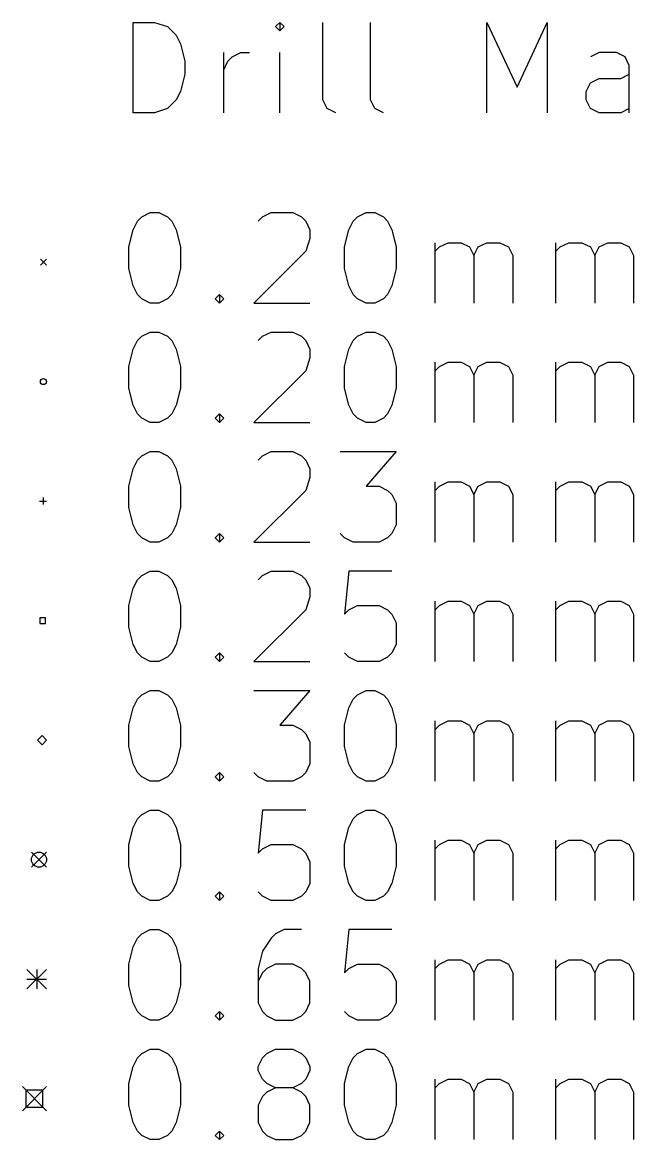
# Model space of a CAD drawing. Extents: x 56 to 177, y -369 to -58.
# Drawn here: x 59.12 to 79.36, y -277.25 to -240.23 of the extents above; entities that cross this region are included whole.
import ezdxf

# ---------------------------------------------------------------- set-up
doc = ezdxf.new("R2010")
doc.units = 0
doc.header["$MEASUREMENT"] = 0
doc.layers.add('BLACK', color=7, linetype='CONTINUOUS')

msp = doc.modelspace()

# ---------------------------------------------------------------- linework, layer by layer
at = {"layer": 'BLACK', "linetype": 'CONTINUOUS'}
for p, q in [((62.7893, -243.232), (62.7893, -240.232)), ((62.7893, -240.232), (63.5036, -240.232)), ((63.5036, -240.232), (63.9321, -240.375)), ((67.6464, -240.232), (67.5036, -240.375)), ((67.7893, -240.375), (67.6464, -240.232)), ((67.6464, -240.232), (67.6464, -240.518)), ((69.075, -242.804), (69.075, -240.232)), ((70.6464, -242.804), (70.6464, -240.232)), ((74.5036, -243.232), (74.5036, -240.232)), ((74.5036, -240.232), (75.5036, -242.375)), ((75.5036, -242.375), (76.5036, -240.232)), ((76.5036, -240.232), (76.5036, -243.232)), ((63.9321, -240.375), (64.2179, -240.661)), ((67.5036, -240.375), (67.6464, -240.518)), ((67.6464, -240.518), (67.7893, -240.375)), ((64.2179, -240.661), (64.3607, -240.946)), ((64.3607, -240.946), (64.5036, -241.518)), ((65.7893, -243.232), (65.7893, -241.232)), ((66.075, -241.375), (66.3607, -241.232)), ((66.3607, -241.232), (66.6464, -241.232)), ((67.6464, -243.232), (67.6464, -241.232)), ((78.2179, -241.232), (77.9321, -241.375)), ((78.7893, -241.232), (78.2179, -241.232)), ((79.075, -241.375), (78.7893, -241.232)), ((64.5036, -241.518), (64.5036, -241.946)), ((65.7893, -241.804), (65.9321, -241.518)), ((65.9321, -241.518), (66.075, -241.375)), ((79.2179, -241.661), (79.075, -241.375)), ((79.2179, -243.232), (79.2179, -241.661)), ((64.5036, -241.946), (64.3607, -242.518)), ((77.9321, -242.232), (78.2179, -242.089)), ((78.2179, -242.089), (78.9321, -242.089)), ((78.9321, -242.089), (79.2179, -241.946)), ((77.7893, -242.518), (77.9321, -242.232)), ((64.2179, -242.804), (63.9321, -243.089)), ((64.3607, -242.518), (64.2179, -242.804)), ((69.2179, -243.089), (69.075, -242.804)), ((70.7893, -243.089), (70.6464, -242.804)), ((77.7893, -242.804), (77.7893, -242.518)), ((77.9321, -243.089), (77.7893, -242.804)), ((63.9321, -243.089), (63.5036, -243.232)), ((69.5036, -243.232), (69.2179, -243.089)), ((71.075, -243.232), (70.7893, -243.089)), ((78.2179, -243.232), (77.9321, -243.089)), ((79.2179, -243.089), (78.9321, -243.232)), ((63.5036, -243.232), (62.7893, -243.232)), ((78.9321, -243.232), (78.2179, -243.232)), ((63.075, -246.675), (63.3607, -246.532)), ((63.3607, -246.532), (63.6464, -246.532)), ((63.6464, -246.532), (63.9321, -246.675)), ((67.075, -246.675), (67.3607, -246.532)), ((67.3607, -246.532), (68.075, -246.532)), ((68.075, -246.532), (68.3607, -246.675)), ((70.2179, -246.675), (70.5036, -246.532)), ((70.5036, -246.532), (70.7893, -246.532)), ((70.7893, -246.532), (71.075, -246.675)), ((62.7893, -247.104), (62.9321, -246.818)), ((62.9321, -246.818), (63.075, -246.675)), ((63.9321, -246.675), (64.075, -246.818)), ((64.075, -246.818), (64.2179, -247.104)), ((66.9321, -246.818), (67.075, -246.675)), ((68.3607, -246.675), (68.5036, -246.818)), ((68.5036, -246.818), (68.6464, -247.104)), ((69.9321, -247.104), (70.075, -246.818)), ((70.075, -246.818), (70.2179, -246.675)), ((71.075, -246.675), (71.2179, -246.818)), ((71.2179, -246.818), (71.3607, -247.104)), ((62.6464, -247.675), (62.7893, -247.104)), ((64.2179, -247.104), (64.3607, -247.675)), ((68.6464, -247.104), (68.6464, -247.389)), ((69.7893, -247.675), (69.9321, -247.104)), ((71.3607, -247.104), (71.5036, -247.675)), ((68.6464, -247.389), (68.5036, -247.818)), ((72.7893, -249.532), (72.7893, -247.532)), ((72.9321, -247.675), (73.2179, -247.532)), ((73.2179, -247.532), (73.6464, -247.532)), ((73.6464, -247.532), (73.9321, -247.675)), ((74.2179, -247.675), (74.5036, -247.532)), ((74.5036, -247.532), (74.9321, -247.532)), ((74.9321, -247.532), (75.2179, -247.675)), ((76.7893, -249.532), (76.7893, -247.532)), ((76.9321, -247.675), (77.2179, -247.532)), ((77.2179, -247.532), (77.6464, -247.532)), ((77.6464, -247.532), (77.9321, -247.675)), ((78.2179, -247.675), (78.5036, -247.532)), ((78.5036, -247.532), (78.9321, -247.532)), ((78.9321, -247.532), (79.2179, -247.675)), ((62.6464, -248.389), (62.6464, -247.675)), ((64.3607, -247.675), (64.3607, -248.389)), ((68.5036, -247.818), (66.7893, -249.532)), ((69.7893, -248.389), (69.7893, -247.675)), ((71.5036, -247.675), (71.5036, -248.389)), ((72.7893, -247.818), (72.9321, -247.675)), ((73.9321, -247.675), (74.075, -247.961)), ((74.075, -247.961), (74.2179, -247.675)), ((74.075, -247.961), (74.075, -249.532)), ((75.2179, -247.675), (75.3607, -247.961)), ((75.3607, -247.961), (75.3607, -249.532)), ((76.7893, -247.818), (76.9321, -247.675)), ((77.9321, -247.675), (78.075, -247.961)), ((78.075, -247.961), (78.2179, -247.675)), ((78.075, -247.961), (78.075, -249.532)), ((79.2179, -247.675), (79.3607, -247.961)), ((79.3607, -247.961), (79.3607, -249.532)), ((59.725, -248.075), (59.925, -248.275)), ((59.925, -248.075), (59.725, -248.275)), ((62.7893, -248.961), (62.6464, -248.389)), ((64.3607, -248.389), (64.2179, -248.961)), ((69.9321, -248.961), (69.7893, -248.389)), ((71.5036, -248.389), (71.3607, -248.961)), ((62.9321, -249.246), (62.7893, -248.961)), ((64.2179, -248.961), (64.075, -249.246)), ((70.075, -249.246), (69.9321, -248.961)), ((71.3607, -248.961), (71.2179, -249.246)), ((63.075, -249.389), (62.9321, -249.246)), ((63.3607, -249.532), (63.075, -249.389)), ((63.9321, -249.389), (63.6464, -249.532)), ((64.075, -249.246), (63.9321, -249.389)), ((65.5036, -249.389), (65.6464, -249.246)), ((65.6464, -249.532), (65.5036, -249.389)), ((65.6464, -249.246), (65.7893, -249.389)), ((65.6464, -249.246), (65.6464, -249.532)), ((65.7893, -249.389), (65.6464, -249.532)), ((70.2179, -249.389), (70.075, -249.246)), ((70.5036, -249.532), (70.2179, -249.389)), ((71.075, -249.389), (70.7893, -249.532)), ((71.2179, -249.246), (71.075, -249.389)), ((63.6464, -249.532), (63.3607, -249.532)), ((66.7893, -249.532), (68.6464, -249.532)), ((70.7893, -249.532), (70.5036, -249.532)), ((63.075, -250.635), (63.3607, -250.492)), ((63.3607, -250.492), (63.6464, -250.492)), ((63.6464, -250.492), (63.9321, -250.635)), ((67.075, -250.635), (67.3607, -250.492)), ((67.3607, -250.492), (68.075, -250.492)), ((68.075, -250.492), (68.3607, -250.635)), ((70.2179, -250.635), (70.5036, -250.492)), ((70.5036, -250.492), (70.7893, -250.492)), ((70.7893, -250.492), (71.075, -250.635)), ((62.7893, -251.064), (62.9321, -250.778)), ((62.9321, -250.778), (63.075, -250.635)), ((63.9321, -250.635), (64.075, -250.778)), ((64.075, -250.778), (64.2179, -251.064)), ((66.9321, -250.778), (67.075, -250.635)), ((68.3607, -250.635), (68.5036, -250.778)), ((68.5036, -250.778), (68.6464, -251.064)), ((69.9321, -251.064), (70.075, -250.778)), ((70.075, -250.778), (70.2179, -250.635)), ((71.075, -250.635), (71.2179, -250.778)), ((71.2179, -250.778), (71.3607, -251.064)), ((62.6464, -251.635), (62.7893, -251.064)), ((64.2179, -251.064), (64.3607, -251.635)), ((68.6464, -251.349), (68.5036, -251.778)), ((68.6464, -251.064), (68.6464, -251.349)), ((69.7893, -251.635), (69.9321, -251.064)), ((71.3607, -251.064), (71.5036, -251.635)), ((62.6464, -252.349), (62.6464, -251.635)), ((64.3607, -251.635), (64.3607, -252.349)), ((69.7893, -252.349), (69.7893, -251.635)), ((71.5036, -251.635), (71.5036, -252.349)), ((72.7893, -253.492), (72.7893, -251.492)), ((72.7893, -251.778), (72.9321, -251.635)), ((72.9321, -251.635), (73.2179, -251.492)), ((73.2179, -251.492), (73.6464, -251.492)), ((73.6464, -251.492), (73.9321, -251.635)), ((73.9321, -251.635), (74.075, -251.921)), ((74.075, -251.921), (74.2179, -251.635)), ((74.2179, -251.635), (74.5036, -251.492)), ((74.5036, -251.492), (74.9321, -251.492)), ((74.9321, -251.492), (75.2179, -251.635)), ((75.2179, -251.635), (75.3607, -251.921)), ((76.7893, -253.492), (76.7893, -251.492)), ((76.7893, -251.778), (76.9321, -251.635)), ((76.9321, -251.635), (77.2179, -251.492)), ((77.2179, -251.492), (77.6464, -251.492)), ((77.6464, -251.492), (77.9321, -251.635)), ((77.9321, -251.635), (78.075, -251.921)), ((78.075, -251.921), (78.2179, -251.635)), ((78.2179, -251.635), (78.5036, -251.492)), ((78.5036, -251.492), (78.9321, -251.492)), ((78.9321, -251.492), (79.2179, -251.635)), ((79.2179, -251.635), (79.3607, -251.921)), ((68.5036, -251.778), (66.7893, -253.492)), ((74.075, -251.921), (74.075, -253.492)), ((75.3607, -251.921), (75.3607, -253.492)), ((78.075, -251.921), (78.075, -253.492)), ((79.3607, -251.921), (79.3607, -253.492)), ((62.7893, -252.921), (62.6464, -252.349)), ((64.3607, -252.349), (64.2179, -252.921)), ((69.9321, -252.921), (69.7893, -252.349)), ((71.5036, -252.349), (71.3607, -252.921)), ((62.9321, -253.206), (62.7893, -252.921)), ((63.075, -253.349), (62.9321, -253.206)), ((64.075, -253.206), (63.9321, -253.349)), ((64.2179, -252.921), (64.075, -253.206)), ((65.5036, -253.349), (65.6464, -253.206)), ((65.6464, -253.206), (65.7893, -253.349)), ((65.6464, -253.206), (65.6464, -253.492)), ((70.075, -253.206), (69.9321, -252.921)), ((70.2179, -253.349), (70.075, -253.206)), ((71.2179, -253.206), (71.075, -253.349)), ((71.3607, -252.921), (71.2179, -253.206)), ((63.3607, -253.492), (63.075, -253.349)), ((63.6464, -253.492), (63.3607, -253.492)), ((63.9321, -253.349), (63.6464, -253.492)), ((65.6464, -253.492), (65.5036, -253.349)), ((65.7893, -253.349), (65.6464, -253.492)), ((66.7893, -253.492), (68.6464, -253.492)), ((70.5036, -253.492), (70.2179, -253.349)), ((70.7893, -253.492), (70.5036, -253.492)), ((71.075, -253.349), (70.7893, -253.492)), ((62.9321, -254.738), (63.075, -254.595)), ((63.075, -254.595), (63.3607, -254.452)), ((63.3607, -254.452), (63.6464, -254.452)), ((63.6464, -254.452), (63.9321, -254.595)), ((63.9321, -254.595), (64.075, -254.738)), ((66.9321, -254.738), (67.075, -254.595)), ((67.075, -254.595), (67.3607, -254.452)), ((67.3607, -254.452), (68.075, -254.452)), ((68.075, -254.452), (68.3607, -254.595)), ((68.3607, -254.595), (68.5036, -254.738)), ((69.6464, -254.452), (71.5036, -254.452)), ((71.5036, -254.452), (70.5036, -255.595)), ((62.6464, -255.595), (62.7893, -255.024)), ((62.7893, -255.024), (62.9321, -254.738)), ((64.075, -254.738), (64.2179, -255.024)), ((64.2179, -255.024), (64.3607, -255.595)), ((68.5036, -254.738), (68.6464, -255.024)), ((68.6464, -255.024), (68.6464, -255.309)), ((68.6464, -255.309), (68.5036, -255.738)), ((62.6464, -256.309), (62.6464, -255.595)), ((64.3607, -255.595), (64.3607, -256.309)), ((68.5036, -255.738), (66.7893, -257.452)), ((70.5036, -255.595), (70.9321, -255.595)), ((70.9321, -255.595), (71.2179, -255.738)), ((71.2179, -255.738), (71.3607, -255.881)), ((72.7893, -257.452), (72.7893, -255.452)), ((72.7893, -255.738), (72.9321, -255.595)), ((72.9321, -255.595), (73.2179, -255.452)), ((73.2179, -255.452), (73.6464, -255.452)), ((73.6464, -255.452), (73.9321, -255.595)), ((73.9321, -255.595), (74.075, -255.881)), ((74.075, -255.881), (74.2179, -255.595)), ((74.2179, -255.595), (74.5036, -255.452)), ((74.5036, -255.452), (74.9321, -255.452)), ((74.9321, -255.452), (75.2179, -255.595)), ((75.2179, -255.595), (75.3607, -255.881)), ((76.7893, -257.452), (76.7893, -255.452)), ((76.7893, -255.738), (76.9321, -255.595)), ((76.9321, -255.595), (77.2179, -255.452)), ((77.2179, -255.452), (77.6464, -255.452)), ((77.6464, -255.452), (77.9321, -255.595)), ((77.9321, -255.595), (78.075, -255.881)), ((78.075, -255.881), (78.2179, -255.595)), ((78.2179, -255.595), (78.5036, -255.452)), ((78.5036, -255.452), (78.9321, -255.452)), ((78.9321, -255.452), (79.2179, -255.595)), ((79.2179, -255.595), (79.3607, -255.881)), ((59.695, -256.095), (59.925, -256.095)), ((59.81, -255.98), (59.81, -256.21)), ((71.3607, -255.881), (71.5036, -256.166)), ((71.5036, -256.166), (71.5036, -256.881)), ((74.075, -255.881), (74.075, -257.452)), ((75.3607, -255.881), (75.3607, -257.452)), ((78.075, -255.881), (78.075, -257.452)), ((79.3607, -255.881), (79.3607, -257.452)), ((62.7893, -256.881), (62.6464, -256.309)), ((64.3607, -256.309), (64.2179, -256.881)), ((62.9321, -257.166), (62.7893, -256.881)), ((64.2179, -256.881), (64.075, -257.166)), ((71.5036, -256.881), (71.3607, -257.166)), ((63.075, -257.309), (62.9321, -257.166)), ((64.075, -257.166), (63.9321, -257.309)), ((65.5036, -257.309), (65.6464, -257.166)), ((65.6464, -257.166), (65.7893, -257.309)), ((65.6464, -257.166), (65.6464, -257.452)), ((69.7893, -257.309), (69.6464, -257.166)), ((71.3607, -257.166), (71.2179, -257.309)), ((63.3607, -257.452), (63.075, -257.309)), ((63.6464, -257.452), (63.3607, -257.452)), ((63.9321, -257.309), (63.6464, -257.452)), ((65.6464, -257.452), (65.5036, -257.309)), ((65.7893, -257.309), (65.6464, -257.452)), ((66.7893, -257.452), (68.6464, -257.452)), ((70.075, -257.452), (69.7893, -257.309)), ((70.9321, -257.452), (70.075, -257.452)), ((71.2179, -257.309), (70.9321, -257.452)), ((62.7893, -258.984), (62.9321, -258.698)), ((62.9321, -258.698), (63.075, -258.555)), ((63.075, -258.555), (63.3607, -258.412)), ((63.3607, -258.412), (63.6464, -258.412)), ((63.6464, -258.412), (63.9321, -258.555)), ((63.9321, -258.555), (64.075, -258.698)), ((64.075, -258.698), (64.2179, -258.984)), ((66.9321, -258.698), (67.075, -258.555)), ((67.075, -258.555), (67.3607, -258.412)), ((67.3607, -258.412), (68.075, -258.412)), ((68.075, -258.412), (68.3607, -258.555)), ((68.3607, -258.555), (68.5036, -258.698)), ((68.5036, -258.698), (68.6464, -258.984)), ((69.9321, -258.412), (69.7893, -259.841)), ((71.3607, -258.412), (69.9321, -258.412)), ((62.6464, -259.555), (62.7893, -258.984)), ((64.2179, -258.984), (64.3607, -259.555)), ((68.6464, -258.984), (68.6464, -259.269)), ((68.6464, -259.269), (68.5036, -259.698)), ((72.7893, -261.412), (72.7893, -259.412)), ((72.9321, -259.555), (73.2179, -259.412)), ((73.2179, -259.412), (73.6464, -259.412)), ((73.6464, -259.412), (73.9321, -259.555)), ((74.2179, -259.555), (74.5036, -259.412)), ((74.5036, -259.412), (74.9321, -259.412)), ((74.9321, -259.412), (75.2179, -259.555)), ((76.7893, -261.412), (76.7893, -259.412)), ((76.9321, -259.555), (77.2179, -259.412)), ((77.2179, -259.412), (77.6464, -259.412)), ((77.6464, -259.412), (77.9321, -259.555)), ((78.2179, -259.555), (78.5036, -259.412)), ((78.5036, -259.412), (78.9321, -259.412)), ((78.9321, -259.412), (79.2179, -259.555)), ((62.6464, -260.269), (62.6464, -259.555)), ((64.3607, -259.555), (64.3607, -260.269)), ((68.5036, -259.698), (66.7893, -261.412)), ((69.7893, -259.841), (69.9321, -259.698)), ((69.9321, -259.698), (70.2179, -259.555)), ((70.2179, -259.555), (70.9321, -259.555)), ((70.9321, -259.555), (71.2179, -259.698)), ((71.2179, -259.698), (71.3607, -259.841)), ((71.3607, -259.841), (71.5036, -260.126)), ((72.7893, -259.698), (72.9321, -259.555)), ((73.9321, -259.555), (74.075, -259.841)), ((74.075, -259.841), (74.2179, -259.555)), ((74.075, -259.841), (74.075, -261.412)), ((75.2179, -259.555), (75.3607, -259.841)), ((75.3607, -259.841), (75.3607, -261.412)), ((76.7893, -259.698), (76.9321, -259.555)), ((77.9321, -259.555), (78.075, -259.841)), ((78.075, -259.841), (78.2179, -259.555)), ((78.075, -259.841), (78.075, -261.412)), ((79.2179, -259.555), (79.3607, -259.841)), ((79.3607, -259.841), (79.3607, -261.412)), ((59.8878, -259.965), (59.7082, -259.965)), ((59.7082, -259.965), (59.7082, -260.145)), ((59.7082, -260.145), (59.8878, -260.145)), ((59.8878, -260.145), (59.8878, -259.965)), ((71.5036, -260.126), (71.5036, -260.841)), ((62.7893, -260.841), (62.6464, -260.269)), ((64.3607, -260.269), (64.2179, -260.841)), ((62.9321, -261.126), (62.7893, -260.841)), ((64.2179, -260.841), (64.075, -261.126)), ((71.5036, -260.841), (71.3607, -261.126)), ((63.075, -261.269), (62.9321, -261.126)), ((63.3607, -261.412), (63.075, -261.269)), ((63.9321, -261.269), (63.6464, -261.412)), ((64.075, -261.126), (63.9321, -261.269)), ((65.5036, -261.269), (65.6464, -261.126)), ((65.6464, -261.412), (65.5036, -261.269)), ((65.6464, -261.126), (65.7893, -261.269)), ((65.6464, -261.126), (65.6464, -261.412)), ((65.7893, -261.269), (65.6464, -261.412)), ((69.9321, -261.269), (69.7893, -261.126)), ((70.2179, -261.412), (69.9321, -261.269)), ((71.2179, -261.269), (70.9321, -261.412)), ((71.3607, -261.126), (71.2179, -261.269)), ((63.6464, -261.412), (63.3607, -261.412)), ((66.7893, -261.412), (68.6464, -261.412)), ((70.9321, -261.412), (70.2179, -261.412)), ((63.075, -262.515), (63.3607, -262.372)), ((63.3607, -262.372), (63.6464, -262.372)), ((63.6464, -262.372), (63.9321, -262.515)), ((66.7893, -262.372), (68.6464, -262.372)), ((68.6464, -262.372), (67.6464, -263.515)), ((70.2179, -262.515), (70.5036, -262.372)), ((70.5036, -262.372), (70.7893, -262.372)), ((70.7893, -262.372), (71.075, -262.515)), ((62.7893, -262.944), (62.9321, -262.658)), ((62.9321, -262.658), (63.075, -262.515)), ((63.9321, -262.515), (64.075, -262.658)), ((64.075, -262.658), (64.2179, -262.944)), ((69.9321, -262.944), (70.075, -262.658)), ((70.075, -262.658), (70.2179, -262.515)), ((71.075, -262.515), (71.2179, -262.658)), ((71.2179, -262.658), (71.3607, -262.944)), ((62.6464, -263.515), (62.7893, -262.944)), ((64.2179, -262.944), (64.3607, -263.515)), ((69.7893, -263.515), (69.9321, -262.944)), ((71.3607, -262.944), (71.5036, -263.515)), ((62.6464, -264.229), (62.6464, -263.515)), ((64.3607, -263.515), (64.3607, -264.229)), ((67.6464, -263.515), (68.075, -263.515)), ((68.075, -263.515), (68.3607, -263.658)), ((69.7893, -264.229), (69.7893, -263.515)), ((71.5036, -263.515), (71.5036, -264.229)), ((72.7893, -265.372), (72.7893, -263.372)), ((72.7893, -263.658), (72.9321, -263.515)), ((72.9321, -263.515), (73.2179, -263.372)), ((73.2179, -263.372), (73.6464, -263.372)), ((73.6464, -263.372), (73.9321, -263.515)), ((73.9321, -263.515), (74.075, -263.801)), ((74.075, -263.801), (74.2179, -263.515)), ((74.2179, -263.515), (74.5036, -263.372)), ((74.5036, -263.372), (74.9321, -263.372)), ((74.9321, -263.372), (75.2179, -263.515)), ((75.2179, -263.515), (75.3607, -263.801)), ((76.7893, -265.372), (76.7893, -263.372)), ((76.7893, -263.658), (76.9321, -263.515)), ((76.9321, -263.515), (77.2179, -263.372)), ((77.2179, -263.372), (77.6464, -263.372)), ((77.6464, -263.372), (77.9321, -263.515)), ((77.9321, -263.515), (78.075, -263.801)), ((78.075, -263.801), (78.2179, -263.515)), ((78.2179, -263.515), (78.5036, -263.372)), ((78.5036, -263.372), (78.9321, -263.372)), ((78.9321, -263.372), (79.2179, -263.515)), ((79.2179, -263.515), (79.3607, -263.801)), ((59.775, -263.865), (59.625, -264.015)), ((59.925, -264.015), (59.775, -263.865)), ((68.3607, -263.658), (68.5036, -263.801)), ((68.5036, -263.801), (68.6464, -264.086)), ((74.075, -263.801), (74.075, -265.372)), ((75.3607, -263.801), (75.3607, -265.372)), ((78.075, -263.801), (78.075, -265.372)), ((79.3607, -263.801), (79.3607, -265.372)), ((59.625, -264.015), (59.775, -264.165)), ((59.775, -264.165), (59.925, -264.015)), ((62.7893, -264.801), (62.6464, -264.229)), ((64.3607, -264.229), (64.2179, -264.801)), ((68.6464, -264.086), (68.6464, -264.801)), ((69.9321, -264.801), (69.7893, -264.229)), ((71.5036, -264.229), (71.3607, -264.801)), ((62.9321, -265.086), (62.7893, -264.801)), ((64.2179, -264.801), (64.075, -265.086)), ((68.6464, -264.801), (68.5036, -265.086)), ((70.075, -265.086), (69.9321, -264.801)), ((71.3607, -264.801), (71.2179, -265.086)), ((63.075, -265.229), (62.9321, -265.086)), ((63.3607, -265.372), (63.075, -265.229)), ((63.6464, -265.372), (63.3607, -265.372)), ((63.9321, -265.229), (63.6464, -265.372)), ((64.075, -265.086), (63.9321, -265.229)), ((65.5036, -265.229), (65.6464, -265.086)), ((65.6464, -265.372), (65.5036, -265.229)), ((65.6464, -265.086), (65.7893, -265.229)), ((65.6464, -265.086), (65.6464, -265.372)), ((65.7893, -265.229), (65.6464, -265.372)), ((66.9321, -265.229), (66.7893, -265.086)), ((67.2179, -265.372), (66.9321, -265.229)), ((68.075, -265.372), (67.2179, -265.372)), ((68.3607, -265.229), (68.075, -265.372)), ((68.5036, -265.086), (68.3607, -265.229)), ((70.2179, -265.229), (70.075, -265.086)), ((70.5036, -265.372), (70.2179, -265.229)), ((70.7893, -265.372), (70.5036, -265.372)), ((71.075, -265.229), (70.7893, -265.372)), ((71.2179, -265.086), (71.075, -265.229)), ((62.9321, -266.618), (63.075, -266.475)), ((63.075, -266.475), (63.3607, -266.332)), ((63.3607, -266.332), (63.6464, -266.332)), ((63.6464, -266.332), (63.9321, -266.475)), ((63.9321, -266.475), (64.075, -266.618)), ((67.075, -266.332), (66.9321, -267.761)), ((68.5036, -266.332), (67.075, -266.332)), ((70.075, -266.618), (70.2179, -266.475)), ((70.2179, -266.475), (70.5036, -266.332)), ((70.5036, -266.332), (70.7893, -266.332)), ((70.7893, -266.332), (71.075, -266.475)), ((71.075, -266.475), (71.2179, -266.618)), ((62.6464, -267.475), (62.7893, -266.904)), ((62.7893, -266.904), (62.9321, -266.618)), ((64.075, -266.618), (64.2179, -266.904)), ((64.2179, -266.904), (64.3607, -267.475)), ((69.7893, -267.475), (69.9321, -266.904)), ((69.9321, -266.904), (70.075, -266.618)), ((71.2179, -266.618), (71.3607, -266.904)), ((71.3607, -266.904), (71.5036, -267.475)), ((62.6464, -268.189), (62.6464, -267.475)), ((64.3607, -267.475), (64.3607, -268.189)), ((66.9321, -267.761), (67.075, -267.618)), ((67.075, -267.618), (67.3607, -267.475)), ((67.3607, -267.475), (68.075, -267.475)), ((68.075, -267.475), (68.3607, -267.618)), ((68.3607, -267.618), (68.5036, -267.761)), ((69.7893, -268.189), (69.7893, -267.475)), ((71.5036, -267.475), (71.5036, -268.189)), ((72.7893, -269.332), (72.7893, -267.332)), ((72.7893, -267.618), (72.9321, -267.475)), ((72.9321, -267.475), (73.2179, -267.332)), ((73.2179, -267.332), (73.6464, -267.332)), ((73.6464, -267.332), (73.9321, -267.475)), ((73.9321, -267.475), (74.075, -267.761)), ((74.075, -267.761), (74.2179, -267.475)), ((74.2179, -267.475), (74.5036, -267.332)), ((74.5036, -267.332), (74.9321, -267.332)), ((74.9321, -267.332), (75.2179, -267.475)), ((75.2179, -267.475), (75.3607, -267.761)), ((76.7893, -269.332), (76.7893, -267.332)), ((76.7893, -267.618), (76.9321, -267.475)), ((76.9321, -267.475), (77.2179, -267.332)), ((77.2179, -267.332), (77.6464, -267.332)), ((77.6464, -267.332), (77.9321, -267.475)), ((77.9321, -267.475), (78.075, -267.761)), ((78.075, -267.761), (78.2179, -267.475)), ((78.2179, -267.475), (78.5036, -267.332)), ((78.5036, -267.332), (78.9321, -267.332)), ((78.9321, -267.332), (79.2179, -267.475)), ((79.2179, -267.475), (79.3607, -267.761)), ((59.425, -267.725), (59.925, -268.225)), ((59.925, -267.725), (59.425, -268.225)), ((68.5036, -267.761), (68.6464, -268.046)), ((74.075, -267.761), (74.075, -269.332)), ((75.3607, -267.761), (75.3607, -269.332)), ((78.075, -267.761), (78.075, -269.332)), ((79.3607, -267.761), (79.3607, -269.332)), ((62.7893, -268.761), (62.6464, -268.189)), ((64.3607, -268.189), (64.2179, -268.761)), ((68.6464, -268.046), (68.6464, -268.761)), ((69.9321, -268.761), (69.7893, -268.189)), ((71.5036, -268.189), (71.3607, -268.761)), ((62.9321, -269.046), (62.7893, -268.761)), ((64.2179, -268.761), (64.075, -269.046)), ((68.6464, -268.761), (68.5036, -269.046)), ((70.075, -269.046), (69.9321, -268.761)), ((71.3607, -268.761), (71.2179, -269.046)), ((63.075, -269.189), (62.9321, -269.046)), ((64.075, -269.046), (63.9321, -269.189)), ((65.5036, -269.189), (65.6464, -269.046)), ((65.6464, -269.046), (65.7893, -269.189)), ((65.6464, -269.046), (65.6464, -269.332)), ((67.075, -269.189), (66.9321, -269.046)), ((68.5036, -269.046), (68.3607, -269.189)), ((70.2179, -269.189), (70.075, -269.046)), ((71.2179, -269.046), (71.075, -269.189)), ((63.3607, -269.332), (63.075, -269.189)), ((63.6464, -269.332), (63.3607, -269.332)), ((63.9321, -269.189), (63.6464, -269.332)), ((65.6464, -269.332), (65.5036, -269.189)), ((65.7893, -269.189), (65.6464, -269.332)), ((67.3607, -269.332), (67.075, -269.189)), ((68.075, -269.332), (67.3607, -269.332)), ((68.3607, -269.189), (68.075, -269.332)), ((70.5036, -269.332), (70.2179, -269.189)), ((70.7893, -269.332), (70.5036, -269.332)), ((71.075, -269.189), (70.7893, -269.332)), ((62.7893, -270.864), (62.9321, -270.578)), ((62.9321, -270.578), (63.075, -270.435)), ((63.075, -270.435), (63.3607, -270.292)), ((63.3607, -270.292), (63.6464, -270.292)), ((63.6464, -270.292), (63.9321, -270.435)), ((63.9321, -270.435), (64.075, -270.578)), ((64.075, -270.578), (64.2179, -270.864)), ((67.3607, -270.578), (67.075, -271.006)), ((67.5036, -270.435), (67.3607, -270.578)), ((67.7893, -270.292), (67.5036, -270.435)), ((68.3607, -270.292), (67.7893, -270.292)), ((69.9321, -270.292), (69.7893, -271.721)), ((71.3607, -270.292), (69.9321, -270.292)), ((62.6464, -271.435), (62.7893, -270.864)), ((64.2179, -270.864), (64.3607, -271.435)), ((67.075, -271.006), (66.9321, -271.578)), ((72.7893, -273.292), (72.7893, -271.292)), ((72.9321, -271.435), (73.2179, -271.292)), ((73.2179, -271.292), (73.6464, -271.292)), ((73.6464, -271.292), (73.9321, -271.435)), ((74.2179, -271.435), (74.5036, -271.292)), ((74.5036, -271.292), (74.9321, -271.292)), ((74.9321, -271.292), (75.2179, -271.435)), ((76.7893, -273.292), (76.7893, -271.292)), ((76.9321, -271.435), (77.2179, -271.292)), ((77.2179, -271.292), (77.6464, -271.292)), ((77.6464, -271.292), (77.9321, -271.435)), ((78.2179, -271.435), (78.5036, -271.292)), ((78.5036, -271.292), (78.9321, -271.292)), ((78.9321, -271.292), (79.2179, -271.435)), ((59.275, -271.61), (59.925, -272.26)), ((59.925, -271.61), (59.275, -272.26)), ((59.6, -271.61), (59.6, -272.26)), ((62.6464, -272.149), (62.6464, -271.435)), ((64.3607, -271.435), (64.3607, -272.149)), ((66.9321, -271.578), (66.9321, -272.721)), ((67.075, -271.721), (66.9321, -272.006)), ((67.2179, -271.578), (67.075, -271.721)), ((67.5036, -271.435), (67.2179, -271.578)), ((68.075, -271.435), (67.5036, -271.435)), ((68.3607, -271.578), (68.075, -271.435)), ((68.5036, -271.721), (68.3607, -271.578)), ((68.6464, -272.006), (68.5036, -271.721)), ((69.7893, -271.721), (69.9321, -271.578)), ((69.9321, -271.578), (70.2179, -271.435)), ((70.2179, -271.435), (70.9321, -271.435)), ((70.9321, -271.435), (71.2179, -271.578)), ((71.2179, -271.578), (71.3607, -271.721)), ((71.3607, -271.721), (71.5036, -272.006)), ((72.7893, -271.578), (72.9321, -271.435)), ((73.9321, -271.435), (74.075, -271.721)), ((74.075, -271.721), (74.2179, -271.435)), ((74.075, -271.721), (74.075, -273.292)), ((75.2179, -271.435), (75.3607, -271.721)), ((75.3607, -271.721), (75.3607, -273.292)), ((76.7893, -271.578), (76.9321, -271.435)), ((77.9321, -271.435), (78.075, -271.721)), ((78.075, -271.721), (78.2179, -271.435)), ((78.075, -271.721), (78.075, -273.292)), ((79.2179, -271.435), (79.3607, -271.721)), ((79.3607, -271.721), (79.3607, -273.292)), ((59.275, -271.935), (59.925, -271.935)), ((68.6464, -272.721), (68.6464, -272.006)), ((71.5036, -272.006), (71.5036, -272.721)), ((62.7893, -272.721), (62.6464, -272.149)), ((64.3607, -272.149), (64.2179, -272.721)), ((62.9321, -273.006), (62.7893, -272.721)), ((64.2179, -272.721), (64.075, -273.006)), ((66.9321, -272.721), (67.075, -273.006)), ((68.5036, -273.006), (68.6464, -272.721)), ((71.5036, -272.721), (71.3607, -273.006)), ((63.075, -273.149), (62.9321, -273.006)), ((63.3607, -273.292), (63.075, -273.149)), ((63.9321, -273.149), (63.6464, -273.292)), ((64.075, -273.006), (63.9321, -273.149)), ((65.5036, -273.149), (65.6464, -273.006)), ((65.6464, -273.292), (65.5036, -273.149)), ((65.6464, -273.006), (65.7893, -273.149)), ((65.6464, -273.006), (65.6464, -273.292)), ((65.7893, -273.149), (65.6464, -273.292)), ((67.075, -273.006), (67.2179, -273.149)), ((67.2179, -273.149), (67.5036, -273.292)), ((68.075, -273.292), (68.3607, -273.149)), ((68.3607, -273.149), (68.5036, -273.006)), ((69.9321, -273.149), (69.7893, -273.006)), ((70.2179, -273.292), (69.9321, -273.149)), ((71.2179, -273.149), (70.9321, -273.292)), ((71.3607, -273.006), (71.2179, -273.149)), ((63.6464, -273.292), (63.3607, -273.292)), ((67.5036, -273.292), (68.075, -273.292)), ((70.9321, -273.292), (70.2179, -273.292)), ((63.075, -274.395), (63.3607, -274.252)), ((63.3607, -274.252), (63.6464, -274.252)), ((63.6464, -274.252), (63.9321, -274.395)), ((67.2179, -274.395), (67.5036, -274.252)), ((67.5036, -274.252), (68.075, -274.252)), ((68.075, -274.252), (68.3607, -274.395)), ((70.2179, -274.395), (70.5036, -274.252)), ((70.5036, -274.252), (70.7893, -274.252)), ((70.7893, -274.252), (71.075, -274.395)), ((62.7893, -274.824), (62.9321, -274.538)), ((62.9321, -274.538), (63.075, -274.395)), ((63.9321, -274.395), (64.075, -274.538)), ((64.075, -274.538), (64.2179, -274.824)), ((66.9321, -274.824), (67.075, -274.538)), ((67.075, -274.538), (67.2179, -274.395)), ((68.3607, -274.395), (68.5036, -274.538)), ((68.5036, -274.538), (68.6464, -274.824)), ((69.9321, -274.824), (70.075, -274.538)), ((70.075, -274.538), (70.2179, -274.395)), ((71.075, -274.395), (71.2179, -274.538)), ((71.2179, -274.538), (71.3607, -274.824)), ((62.6464, -275.395), (62.7893, -274.824)), ((64.2179, -274.824), (64.3607, -275.395)), ((66.9321, -274.966), (66.9321, -274.824)), ((67.075, -275.252), (66.9321, -274.966)), ((68.6464, -274.966), (68.5036, -275.252)), ((68.6464, -274.824), (68.6464, -274.966)), ((69.7893, -275.395), (69.9321, -274.824)), ((71.3607, -274.824), (71.5036, -275.395)), ((62.6464, -276.109), (62.6464, -275.395)), ((64.3607, -275.395), (64.3607, -276.109)), ((67.2179, -275.395), (67.075, -275.252)), ((67.5036, -275.538), (67.2179, -275.395)), ((68.3607, -275.395), (68.075, -275.538)), ((68.5036, -275.252), (68.3607, -275.395)), ((69.7893, -276.109), (69.7893, -275.395)), ((71.5036, -275.395), (71.5036, -276.109)), ((72.7893, -277.252), (72.7893, -275.252)), ((72.7893, -275.538), (72.9321, -275.395)), ((72.9321, -275.395), (73.2179, -275.252)), ((73.2179, -275.252), (73.6464, -275.252)), ((73.6464, -275.252), (73.9321, -275.395)), ((73.9321, -275.395), (74.075, -275.681)), ((74.075, -275.681), (74.2179, -275.395)), ((74.2179, -275.395), (74.5036, -275.252)), ((74.5036, -275.252), (74.9321, -275.252)), ((74.9321, -275.252), (75.2179, -275.395)), ((75.2179, -275.395), (75.3607, -275.681)), ((76.7893, -277.252), (76.7893, -275.252)), ((76.7893, -275.538), (76.9321, -275.395)), ((76.9321, -275.395), (77.2179, -275.252)), ((77.2179, -275.252), (77.6464, -275.252)), ((77.6464, -275.252), (77.9321, -275.395)), ((77.9321, -275.395), (78.075, -275.681)), ((78.075, -275.681), (78.2179, -275.395)), ((78.2179, -275.395), (78.5036, -275.252)), ((78.5036, -275.252), (78.9321, -275.252)), ((78.9321, -275.252), (79.2179, -275.395)), ((79.2179, -275.395), (79.3607, -275.681)), ((59.125, -275.495), (59.925, -276.295)), ((59.925, -275.495), (59.125, -276.295)), ((59.8078, -275.612), (59.2422, -275.612)), ((59.2422, -275.612), (59.2422, -276.178)), ((59.8078, -276.178), (59.8078, -275.612)), ((67.2179, -275.681), (67.075, -275.824)), ((67.5036, -275.538), (67.2179, -275.681)), ((68.075, -275.538), (67.5036, -275.538)), ((68.3607, -275.681), (68.075, -275.538)), ((68.5036, -275.824), (68.3607, -275.681)), ((74.075, -275.681), (74.075, -277.252)), ((75.3607, -275.681), (75.3607, -277.252)), ((78.075, -275.681), (78.075, -277.252)), ((79.3607, -275.681), (79.3607, -277.252)), ((62.7893, -276.681), (62.6464, -276.109)), ((64.3607, -276.109), (64.2179, -276.681)), ((67.075, -275.824), (66.9321, -276.109)), ((66.9321, -276.109), (66.9321, -276.681)), ((68.6464, -276.109), (68.5036, -275.824)), ((68.6464, -276.681), (68.6464, -276.109)), ((69.9321, -276.681), (69.7893, -276.109)), ((71.5036, -276.109), (71.3607, -276.681)), ((59.2422, -276.178), (59.8078, -276.178)), ((62.9321, -276.966), (62.7893, -276.681)), ((64.2179, -276.681), (64.075, -276.966)), ((66.9321, -276.681), (67.075, -276.966)), ((68.5036, -276.966), (68.6464, -276.681)), ((70.075, -276.966), (69.9321, -276.681)), ((71.3607, -276.681), (71.2179, -276.966)), ((63.075, -277.109), (62.9321, -276.966)), ((63.3607, -277.252), (63.075, -277.109)), ((63.6464, -277.252), (63.3607, -277.252)), ((63.9321, -277.109), (63.6464, -277.252)), ((64.075, -276.966), (63.9321, -277.109)), ((65.5036, -277.109), (65.6464, -276.966)), ((65.6464, -277.252), (65.5036, -277.109)), ((65.6464, -276.966), (65.7893, -277.109)), ((65.6464, -276.966), (65.6464, -277.252)), ((65.7893, -277.109), (65.6464, -277.252)), ((67.075, -276.966), (67.2179, -277.109)), ((67.2179, -277.109), (67.5036, -277.252)), ((67.5036, -277.252), (68.075, -277.252)), ((68.075, -277.252), (68.3607, -277.109)), ((68.3607, -277.109), (68.5036, -276.966)), ((70.2179, -277.109), (70.075, -276.966)), ((70.5036, -277.252), (70.2179, -277.109)), ((70.7893, -277.252), (70.5036, -277.252)), ((71.075, -277.109), (70.7893, -277.252)), ((71.2179, -276.966), (71.075, -277.109))]:
    msp.add_line(p, q, dxfattribs=at)
at = {"layer": 'BLACK'}
for centre, radius in [((59.8234, -252.135), 0.1016), ((59.675, -267.975), 0.25)]:
    msp.add_circle(centre, radius, dxfattribs=at)

doc.saveas('drawing.dxf')
